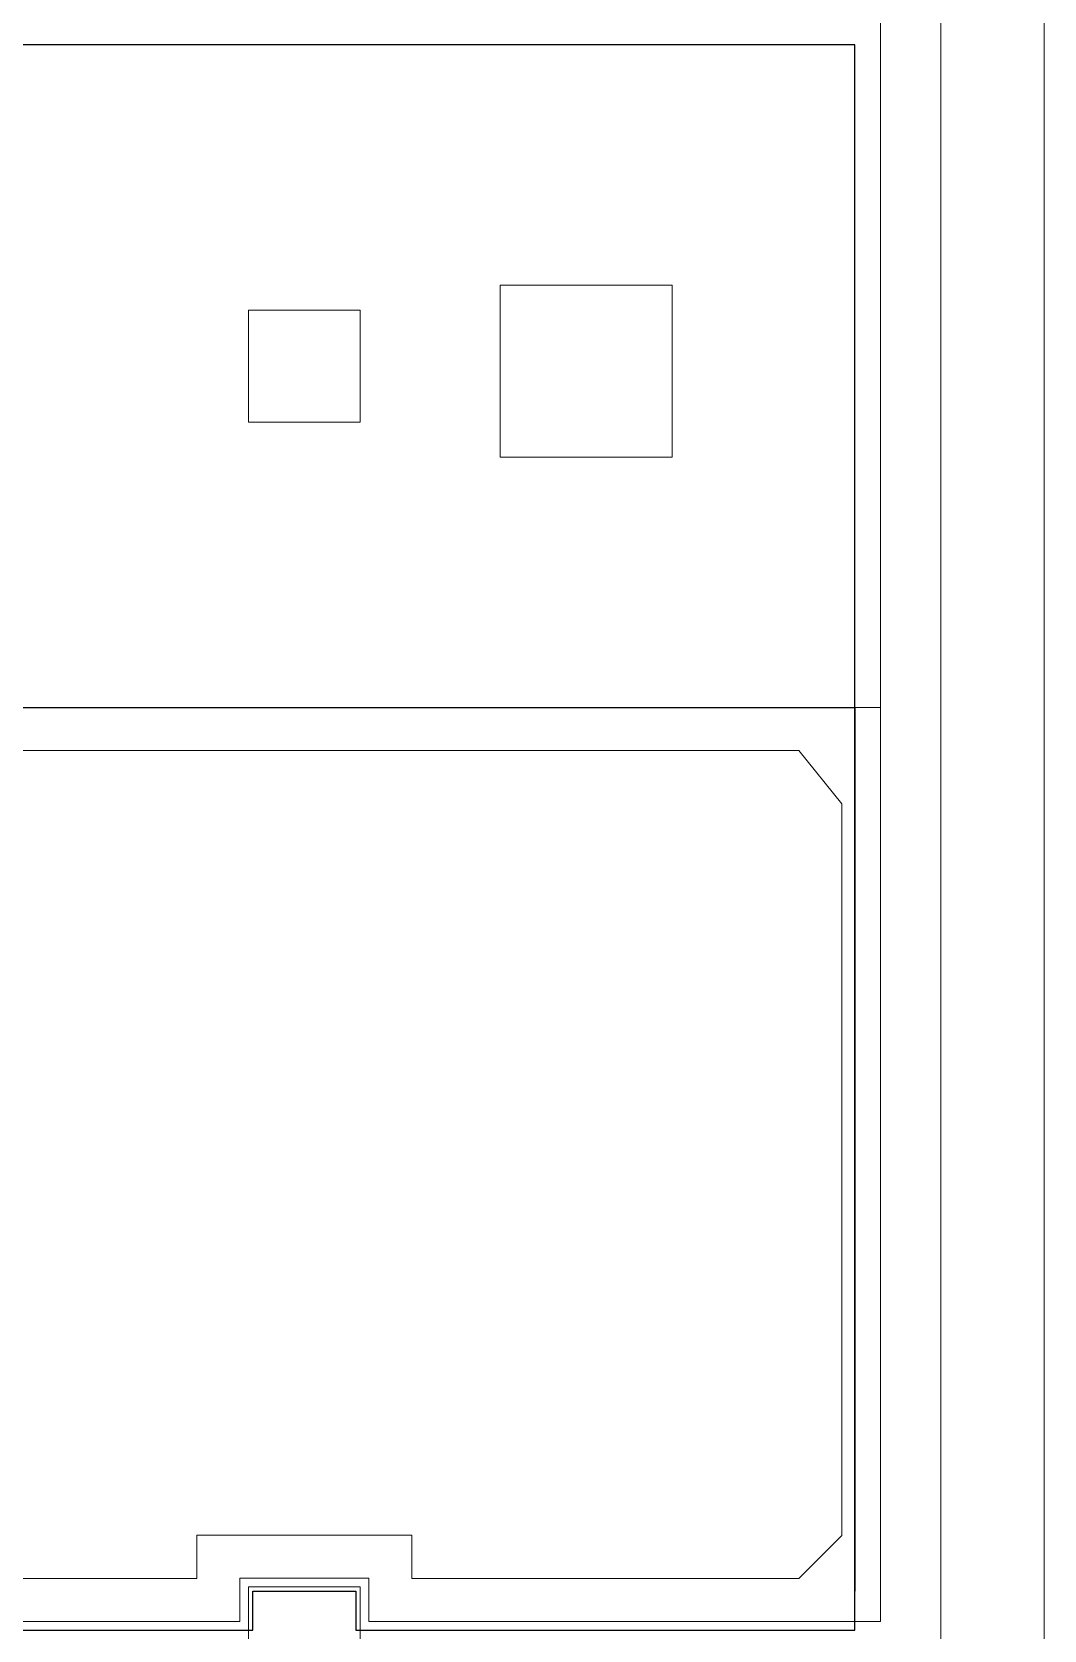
# Model space of a CAD drawing. Header units: millimetres. Extents: x 35540 to 832230, y -10956 to 416550.
# Drawn here: x 86756 to 92639, y 16097 to 25382 of the extents above; entities that cross this region are included whole.
import ezdxf

# ---------------------------------------------------------------- set-up
doc = ezdxf.new("R2010")
doc.units = ezdxf.units.MM
for name, color, linetype, lineweight in [('A-AREA-BNDY', 1, 'Continuous', 18), ('A-FLOR', 192, 'Continuous', 5), ('A-WALL', 113, 'Continuous', 5), ('S-COLS', 52, 'Continuous', 5)]:
    doc.layers.add(name, color=color, linetype=linetype, lineweight=lineweight)

# ---------------------------------------------------------------- blocks, each defined once
blk = doc.blocks.new('Walls 1 - Walls 1-3032194-G_F U_F_A_')
at = {"layer": 'A-WALL', "lineweight": 18}
for p, q in [((83158.3, 21457.5), (82149.3, 21457.5)), ((82149.3, 21457.5), (82149.3, 16147.5)), ((83172.4, 21457.5), (83158.3, 21457.5)), ((83223.3, 21457.5), (83209.1, 21457.5)), ((83570.3, 21457.5), (83223.3, 21457.5)), ((83584.4, 21457.5), (83570.3, 21457.5)), ((83635.3, 21457.5), (83621.1, 21457.5)), ((91689.3, 21457.5), (83635.3, 21457.5)), ((91689.3, 21457.5), (91689.3, 16147.5)), ((82474.3, 20897.5), (82724.3, 21207.5)), ((91214.3, 21207.5), (82724.3, 21207.5)), ((91214.3, 21207.5), (91464.3, 20897.5)), ((82474.3, 16647.5), (82474.3, 20897.5)), ((91464.3, 20897.5), (91464.3, 16647.5)), ((82724.3, 16397.5), (82474.3, 16647.5)), ((88964.3, 16649.2), (87714.3, 16649.2)), ((87714.3, 16649.2), (87714.3, 16397.5)), ((88964.3, 16397.5), (88964.3, 16649.2)), ((91464.3, 16647.5), (91214.3, 16397.5)), ((87714.3, 16397.5), (82724.3, 16397.5)), ((87964.3, 16147.5), (87964.3, 16399.2)), ((87964.3, 16399.2), (88714.3, 16399.2)), ((88714.3, 16399.2), (88714.3, 16147.5)), ((91214.3, 16397.5), (88964.3, 16397.5)), ((82149.3, 16147.5), (87964.3, 16147.5)), ((88714.3, 16147.5), (91689.3, 16147.5))]:
    blk.add_line(p, q, dxfattribs=at)

msp = doc.modelspace()

# ---------------------------------------------------------------- linework, layer by layer
at = {"layer": 'A-AREA-BNDY', "color": 7, "lineweight": 25}
for p, q in [((91539.3, 25307.5), (80339.3, 25307.5)), ((91539.3, 16097.5), (91539.3, 25307.5)), ((78989.3, 21457.5), (91539.3, 21457.5)), ((91539.3, 21457.5), (91539.3, 16324.2)), ((88039.3, 16097.5), (88039.3, 16324.2)), ((88039.3, 16324.2), (88639.3, 16324.2)), ((88639.3, 16324.2), (88639.3, 16097.5)), ((78989.3, 16097.5), (88039.3, 16097.5)), ((88639.3, 16097.5), (91539.3, 16097.5))]:
    msp.add_line(p, q, dxfattribs=at)
at = {"layer": 'A-FLOR'}
for p, q in [((89477, 23912.3), (89477, 22912.3)), ((90477, 23912.3), (89477, 23912.3)), ((90477, 22912.3), (90477, 23912.3)), ((89477, 22912.3), (90477, 22912.3))]:
    msp.add_line(p, q, dxfattribs=at)
at = {"layer": 'A-WALL', "lineweight": 18}
for p, q in [((91689.3, 21457.5), (91689.3, 31907.5)), ((92039.3, 5257.5), (92039.3, 31607.5)), ((92639.3, 31007.5), (92639.3, 4657.5)), ((91539.3, 25307.5), (80339.3, 25307.5)), ((91539.3, 25307.5), (91539.3, 21457.5)), ((91689.3, 21457.5), (91539.3, 21457.5))]:
    msp.add_line(p, q, dxfattribs=at)
at = {"layer": 'S-COLS', "color": 253, "lineweight": 20}
for p, q in [((88664.3, 23765.8), (88014.3, 23765.8)), ((88014.3, 23765.8), (88014.3, 23115.8)), ((88664.3, 23115.8), (88664.3, 23765.8)), ((88664.3, 23115.8), (88014.3, 23115.8)), ((88664.3, 16349.2), (88014.3, 16349.2)), ((88014.3, 16349.2), (88014.3, 15699.2)), ((88664.3, 15699.2), (88664.3, 16349.2))]:
    msp.add_line(p, q, dxfattribs=at)

# ---------------------------------------------------------------- block references
at = {"layer": 'A-WALL'}
msp.add_blockref('Walls 1 - Walls 1-3032194-G_F U_F_A_', (0, 0), dxfattribs=at)

doc.saveas('drawing.dxf')
